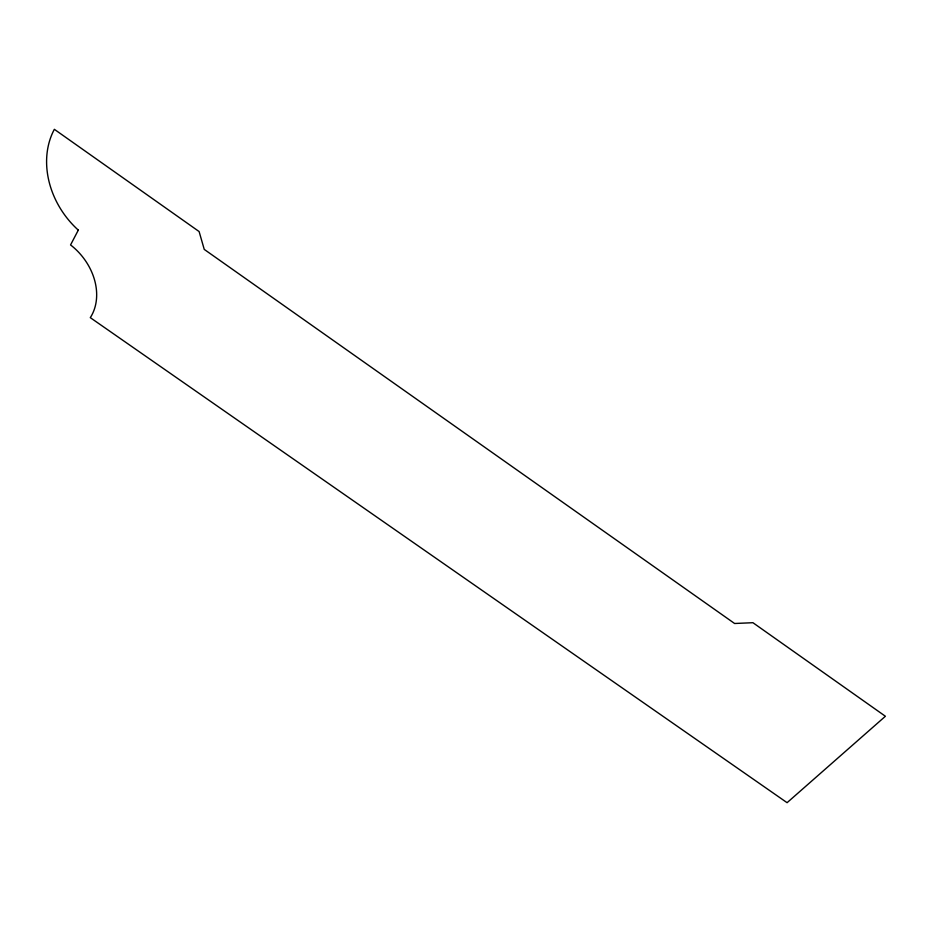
<?xml version="1.0" encoding="UTF-8"?>
<svg xmlns="http://www.w3.org/2000/svg" width="932" height="932" viewBox="0 0 932 932"><rect width="100%" height="100%" fill="white"/><g stroke="black" fill="none" stroke-linecap="round" stroke-linejoin="round"><path stroke-width="1.4" d="M78.3 230.122L70.564 244.93A56.002 44.34 48.1 0 1 90.299 317.649L787.086 802.685L885.4 716.265L752.928 622.704L734.602 623.496L204.248 249.403L199.11 231.555L54.347 129.315A81.841 67.465 52.7 0 0 78.3 230.122"/></g></svg>
